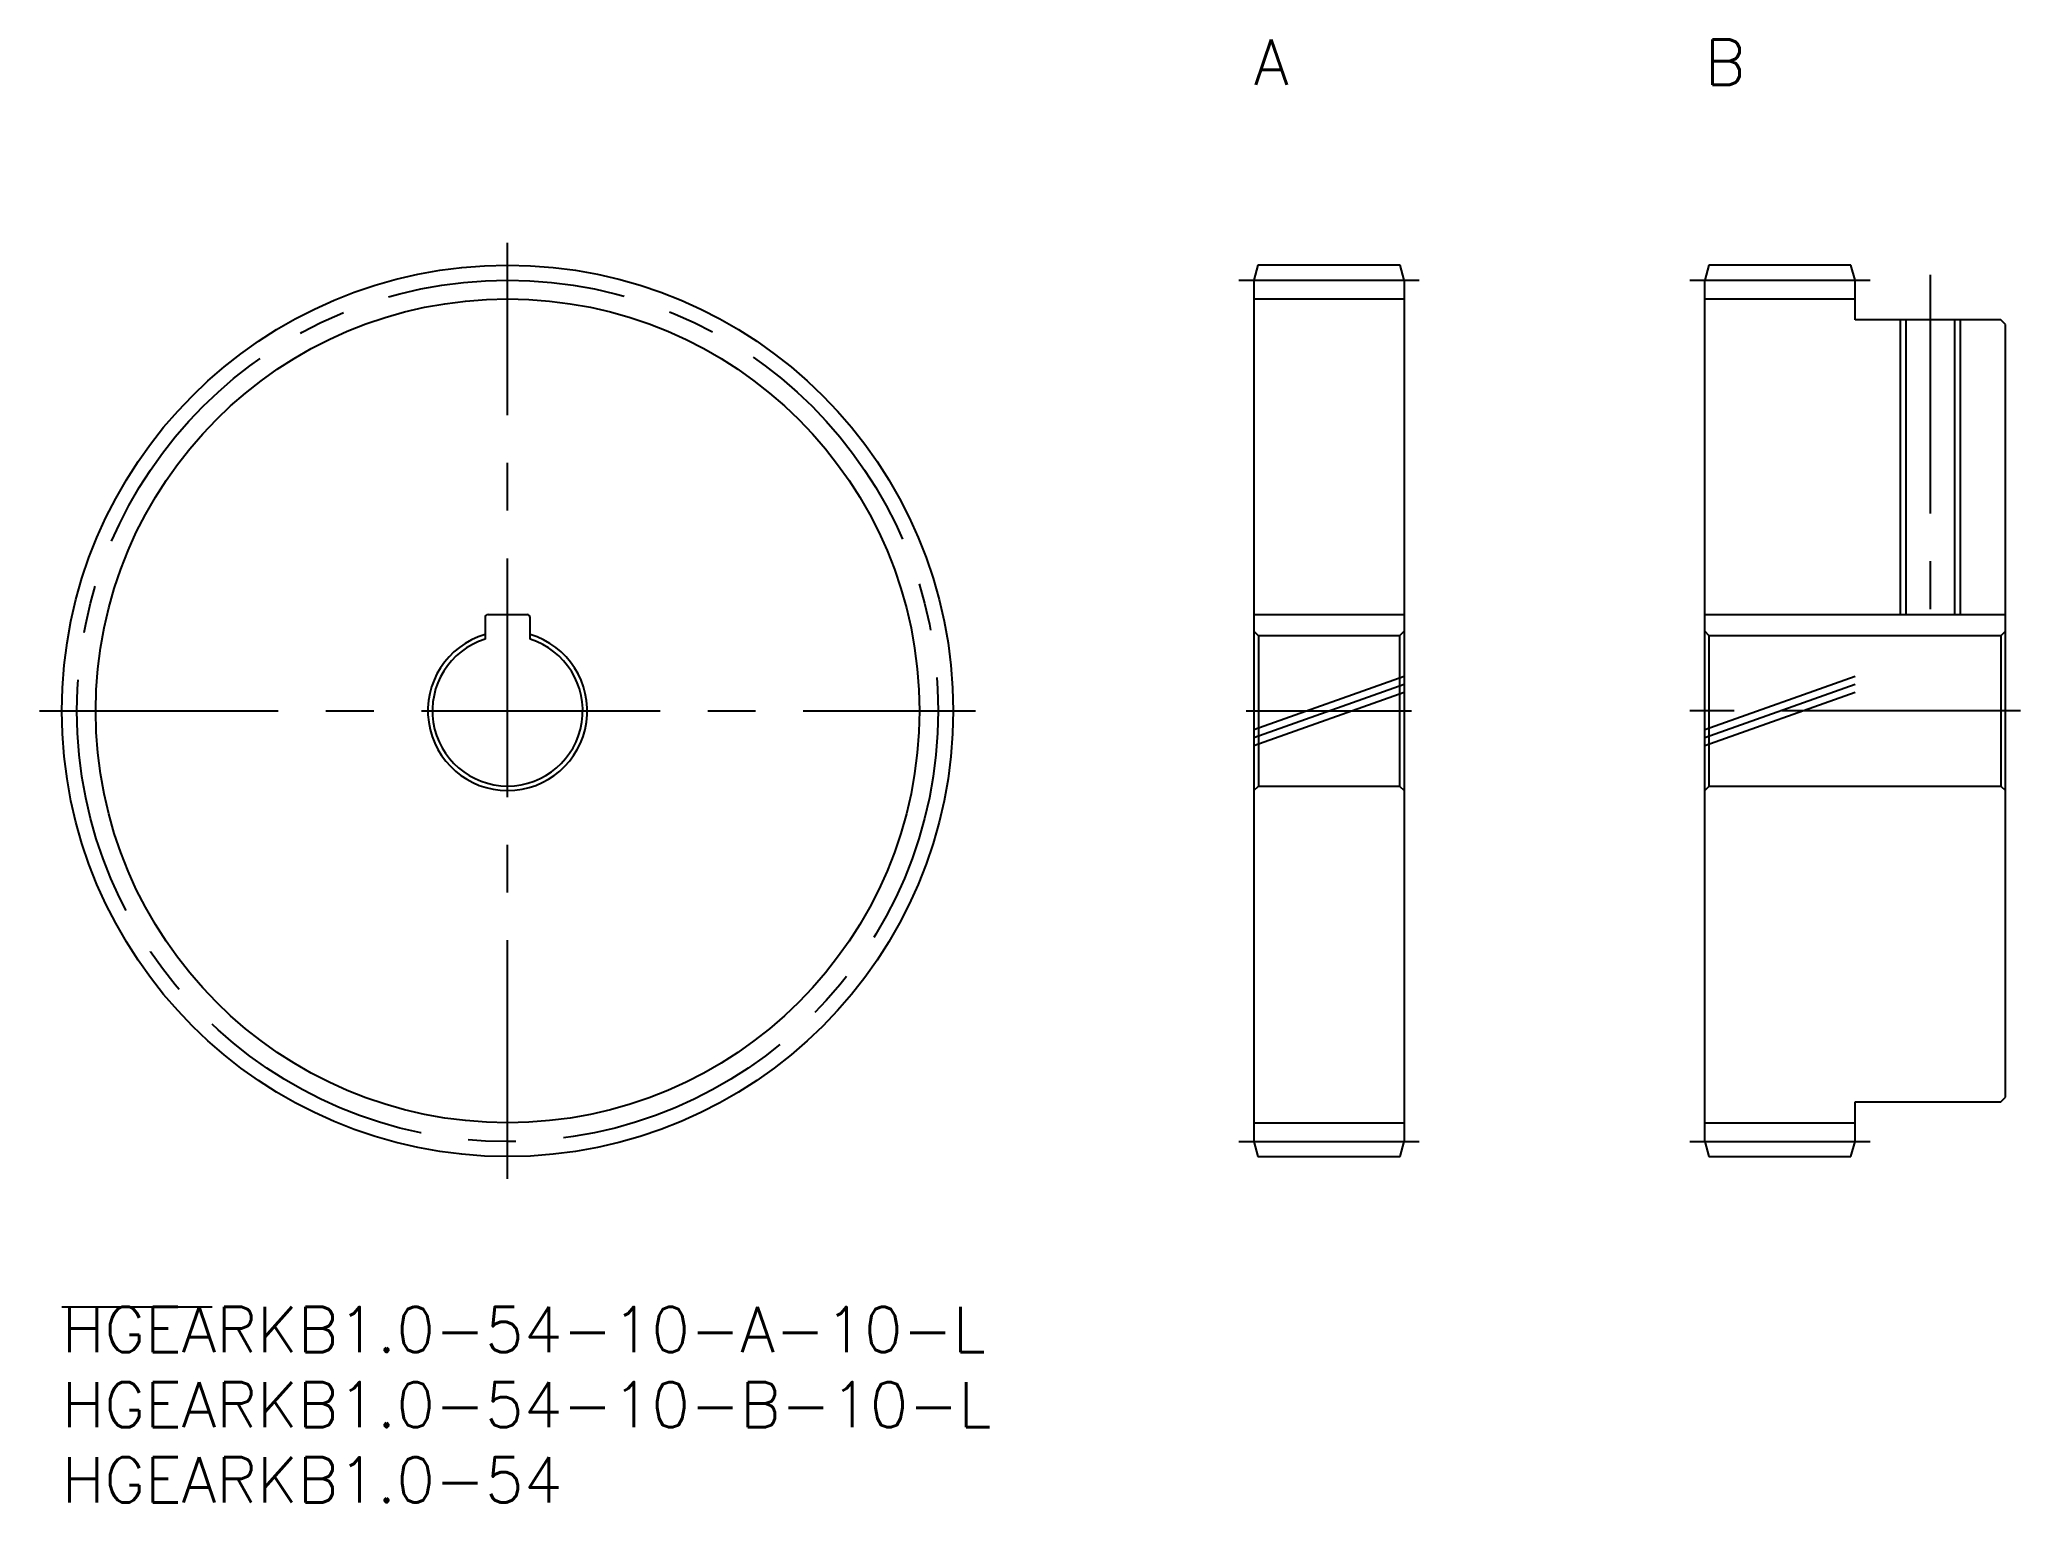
# Model space of a CAD drawing. Extents: x -1 to 130, y -13 to 84.
import ezdxf

# ---------------------------------------------------------------- set-up
doc = ezdxf.new("R2010")
doc.units = 0
doc.header["$LTSCALE"] = 0.5
doc.linetypes.add('CENTER', pattern=[50.8, 31.75, -6.35, 6.35, -6.35])
doc.linetypes.add('PHANTOM', pattern=[63.5, 31.75, -6.35, 6.35, -6.35, 6.35, -6.35])
for name, color, linetype in [('MSM_CENTER', 1, 'CENTER'), ('MSM_CONTINUOUS', 7, 'CONTINUOUS'), ('MSM_IMAGINARY', 6, 'PHANTOM'), ('MSM_NARROW', 5, 'CONTINUOUS'), ('MSM_PART_NUMBER', 7, 'CONTINUOUS')]:
    doc.layers.add(name, color=color, linetype=linetype)
doc.styles.get("Standard").update_dxf_attribs({"font": 'txt.shx', "height": 1, "bigfont": 'bigfont.shx'})

# ---------------------------------------------------------------- blocks, each defined once
blk = doc.blocks.new('*U27')
at = {"layer": 'MSM_PART_NUMBER'}
blk.add_text('HGEARKB1.0-54-10-A-10-L', height=3, dxfattribs=at).set_placement((0, -3))
blk = doc.blocks.new('*U28')
at = {"layer": 'MSM_PART_NUMBER'}
blk.add_text('HGEARKB1.0-54-10-B-10-L', height=3, dxfattribs=at).set_placement((0, -8))
blk = doc.blocks.new('*U29')
at = {"layer": 'MSM_PART_NUMBER'}
blk.add_text('HGEARKB1.0-54', height=3, dxfattribs=at).set_placement((0, -13))

msp = doc.modelspace()

# ---------------------------------------------------------------- linework, layer by layer
at = {"layer": 'MSM_CENTER'}
for p, q in [((29.65, 8.52), (29.65, 70.78)), ((124.3, 68.65), (124.3, 45.05)), ((78.3, 68.3), (90.3, 68.3)), ((108.3, 68.3), (120.3, 68.3)), ((-1.48, 39.65), (60.78, 39.65)), ((78.8, 39.65), (89.8, 39.65)), ((130.3, 39.65), (108.3, 39.65)), ((78.3, 11), (90.3, 11)), ((108.3, 11), (120.3, 11))]:
    msp.add_line(p, q, dxfattribs=at)
msp.add_circle((29.65, 39.65), 28.65, dxfattribs=at)
at = {"layer": 'MSM_CONTINUOUS'}
for p, q in [((79.57, 69.3), (79.3, 68.3)), ((89.03, 69.3), (79.57, 69.3)), ((89.3, 68.3), (89.03, 69.3)), ((109.57, 69.3), (109.3, 68.3)), ((119.03, 69.3), (109.57, 69.3)), ((119.3, 68.3), (119.03, 69.3)), ((79.3, 68.3), (79.3, 11)), ((89.3, 68.3), (89.3, 11)), ((109.3, 11), (109.3, 68.3)), ((119.3, 65.65), (119.3, 68.3)), ((79.3, 67.05), (89.3, 67.05)), ((109.3, 67.05), (119.3, 67.05)), ((129, 65.65), (119.3, 65.65)), ((122.68, 65.65), (122.68, 46.05)), ((125.92, 65.65), (125.92, 46.05)), ((129.3, 65.35), (129, 65.65)), ((129.3, 13.95), (129.3, 65.35)), ((28.15, 45.85), (28.15, 44.42)), ((28.35, 46.05), (30.95, 46.05)), ((31.15, 44.42), (31.15, 45.85)), ((79.3, 46.05), (89.3, 46.05)), ((79.6, 44.65), (79.3, 44.95)), ((89.3, 44.95), (89, 44.65)), ((109.3, 46.05), (129.3, 46.05)), ((109.6, 44.65), (109.3, 44.95)), ((129.3, 44.95), (129, 44.65)), ((89, 44.65), (79.6, 44.65)), ((79.6, 44.65), (79.6, 34.65)), ((89, 44.65), (89, 34.65)), ((129, 44.65), (109.6, 44.65)), ((109.6, 34.65), (109.6, 44.65)), ((129, 44.65), (129, 34.65)), ((79.3, 34.35), (79.6, 34.65)), ((79.6, 34.65), (89, 34.65)), ((89, 34.65), (89.3, 34.35)), ((109.3, 34.35), (109.6, 34.65)), ((109.6, 34.65), (129, 34.65)), ((129, 34.65), (129.3, 34.35)), ((119.3, 13.65), (129, 13.65)), ((119.3, 11), (119.3, 13.65)), ((129, 13.65), (129.3, 13.95)), ((79.3, 12.25), (89.3, 12.25)), ((109.3, 12.25), (119.3, 12.25)), ((79.3, 11), (79.57, 10)), ((89.03, 10), (89.3, 11)), ((109.3, 11), (109.57, 10)), ((119.03, 10), (119.3, 11)), ((79.57, 10), (89.03, 10)), ((109.57, 10), (119.03, 10)), ((0, 0), (10, 0))]:
    msp.add_line(p, q, dxfattribs=at)
msp.add_circle((29.65, 39.65), 29.65, dxfattribs=at)
for centre, radius, start, end in [((28.35, 45.85), 0.2, 90, 180), ((30.95, 45.85), 0.2, 0, 90), ((29.65, 39.65), 5.3, 106.4405, 73.5595), ((29.65, 39.65), 5, 107.4576, 72.5424)]:
    msp.add_arc(centre, radius, start, end, dxfattribs=at)
at = {"layer": 'MSM_IMAGINARY'}
for p, q in [((79.3, 38.41), (89.3, 41.95)), ((79.3, 37.88), (89.3, 41.42)), ((79.3, 37.35), (89.3, 40.89)), ((109.3, 38.41), (119.3, 41.95)), ((109.3, 37.88), (119.3, 41.42)), ((109.3, 37.35), (119.3, 40.89))]:
    msp.add_line(p, q, dxfattribs=at)
at = {"layer": 'MSM_NARROW'}
for p, q in [((122.3, 65.65), (122.3, 46.05)), ((126.3, 65.65), (126.3, 46.05))]:
    msp.add_line(p, q, dxfattribs=at)
msp.add_circle((29.65, 39.65), 27.4, dxfattribs=at)

# ---------------------------------------------------------------- block references
at = {"layer": 'MSM_CONTINUOUS'}
for name in ['*U27', '*U28', '*U29']:
    msp.add_blockref(name, (0, 0), dxfattribs=at)

# ---------------------------------------------------------------- texts
at = {"layer": 'MSM_PART_NUMBER'}
for s, p in [('A', (79.3, 81.3)), ('B', (109.3, 81.3))]:
    msp.add_text(s, height=3, dxfattribs=at).set_placement(p)

doc.saveas('drawing.dxf')
